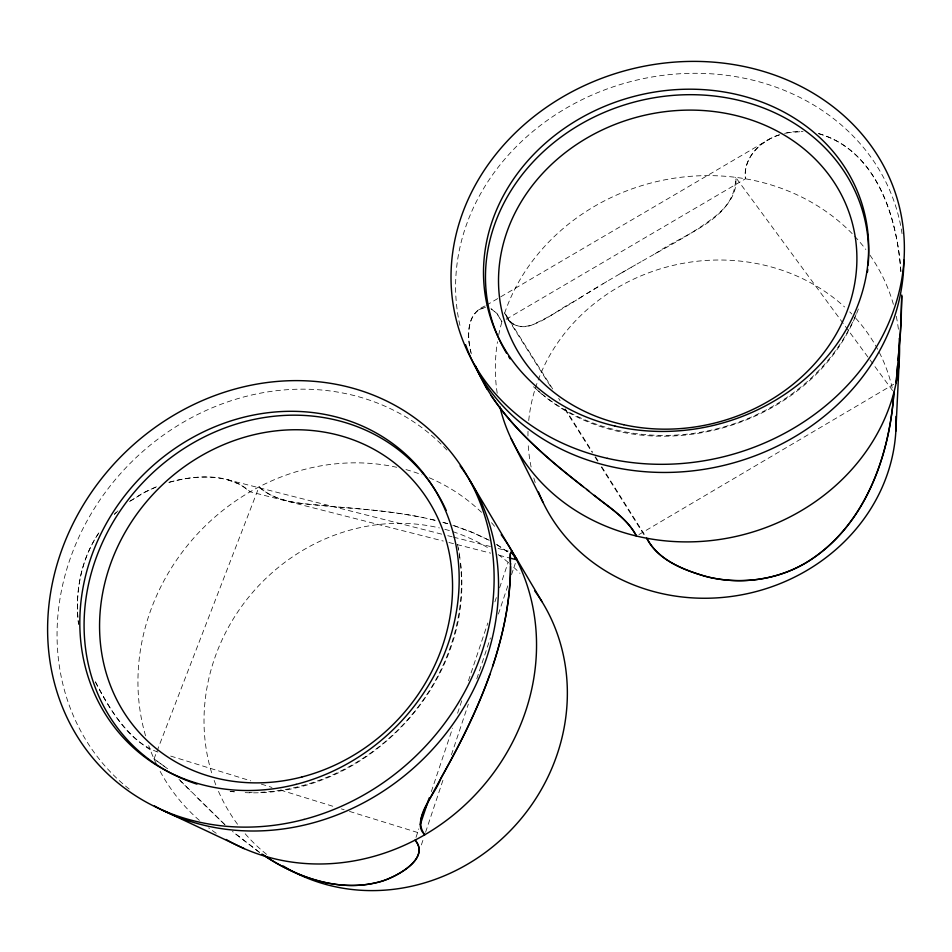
<?xml version="1.0" encoding="UTF-8"?>
<svg xmlns="http://www.w3.org/2000/svg" width="952" height="952" viewBox="0 0 952 952"><rect width="100%" height="100%" fill="white"/><g stroke="black" fill="none" stroke-linecap="round" stroke-linejoin="round"><path stroke-width="0.71" stroke-dasharray="4.76 3.57" d="M245.176 792.635C365.83 798.276 475.464 682.394 460.494 561.966M421.367 844.912L423.723 837.867M425.592 832.238L442.977 780.152M451.427 754.817L468.336 704.135M476.797 678.8L490.411 637.971M498.396 614.04L508.261 584.48M511.545 574.627L515.306 563.37M415.988 837.403L418.856 828.823M431.327 791.624L452.569 728.197M457.591 713.226L462.315 699.125M468.455 680.787L487.817 623.001M494.897 601.854L496.325 597.618M499.622 587.753L508.13 562.37M167.564 768.752L154.022 758.911L259.039 486.912C277.865 504.084 305.532 503.322 329.356 506.333C360.987 508.927 392.76 511.283 423.89 517.769M858.359 309.019C813.996 430.042 643.076 477.107 543.259 395.33M98.342 533.667C80.765 560.026 74.744 592.882 78.528 624.084M98.865 532.87C80.884 559.443 74.601 592.775 78.588 624.369M114.359 514.318L116.418 512.307M114.478 514.151L118.108 510.736M485.151 305.961C465.814 313.517 466.766 338.317 471.609 354.846M129.472 501.585L145.68 491.672L157.58 486.258L142.598 493.291L130.507 500.812M578.269 298.94L582.922 296.06M573.758 301.713C554.909 310.15 519.054 345.635 504.727 312.875L552.862 389.249M586.718 293.728L603.187 283.696M597.88 286.909C576.9 299.19 556.968 313.458 534.81 323.597C523.707 330.237 508.285 326.131 504.727 312.875M779.747 134.767C760.957 140.42 742.881 157.782 745.44 178.797L503.227 320.991M602.747 283.97L608.673 280.412M608.447 280.554L626.226 270.166M638.959 534.572L893.666 384.263M486.424 305.211L769.133 139.325M620.073 273.724L632.104 266.81M631.402 267.214L637.923 263.514M636.995 264.037L643.683 260.265M642.529 260.919C666.471 247.08 691.402 234.573 713.464 217.758C725.841 208.226 738.097 194.101 735.658 177.334L893.916 392.379M654.964 253.934C683.393 233.692 736.003 219.626 735.658 177.334M478.749 309.709L484.687 307.567M779.033 134.958C760.481 140.753 742.786 157.984 745.44 178.797M168.813 482.402C195.16 475.25 228.313 472.204 250.174 491.779L443.275 541.045M169.504 482.176C188.27 476.869 208.476 475.107 227.576 479.76L442.014 534.227M784.615 133.363L792.933 131.84L803.024 131.412M786.649 132.863L803.155 131.471M485.532 307.425C466.159 311.125 466.944 337.46 470.966 352.3M230.36 791.398L234.37 791.874M430.042 519.114L436.694 520.708C402.196 512.093 366.627 509.344 331.296 506.5C306.853 503.465 278.377 504.56 259.039 486.912M818.327 133.589C876.744 150.083 897.296 217.568 900.866 271.784M447.761 535.69L452.081 536.785M453.521 537.154L490.946 546.662M498.134 548.483L508.213 551.041M448.916 542.485L490.673 553.148M499.169 555.313L508.546 557.705M442.906 522.339L448.844 524.052M443.156 522.41L448.094 523.838M227.576 479.76L240.547 484.651L250.174 491.779M818.91 133.673C876.768 150.63 897.212 217.413 900.854 271.391M95.331 681.715C110.063 709.157 127.58 741.656 158.734 752.377M170.705 756.078L250.745 780.854M261.264 784.103L271.974 787.423M280.471 790.053L334.64 806.82M341.34 808.891L344.172 809.759M349.479 811.401L420.701 833.452M452.854 525.302L471.109 531.859L488.459 539.891M454.509 525.813L474.524 533.298L489.268 540.343M490.911 308.734L496.837 313.387L501.942 321.74L497.075 313.625L491.458 308.912M154.022 758.911L166.933 768.181M150.237 749.748C124.998 733.778 108.123 707.514 95.081 681.263M496.575 544.449L508.558 552.577M496.98 544.687L507.202 551.529M259.253 852.195L234.311 832.988M259.575 852.457L232.455 831.405M542.116 394.437L533.489 386.738M225.148 824.944L177.75 778.141M224.327 824.206L195.898 796.443M179.012 779.402L191.507 791.969M558.622 398.376L560.085 400.697M565.19 408.801L592.691 452.426M595.488 456.853L598.725 462.006M601.759 466.825L646.777 538.237M507.928 318.825L551.47 387.94M564.929 409.3L591.858 452.01M595.024 457.043L598.189 462.065M601.355 467.087L644.111 534.941M458.198 547.793L458.697 550.339M459.197 552.886L460.125 559.371M896.296 316.29A203.359 181.796 -14.1 0 1 898.509 330.177M497.206 393.247A203.359 181.796 -14.1 0 1 497.479 341.756M498.693 335.033A203.359 181.796 -14.1 0 1 502.037 321.407M504.596 313.256A203.359 181.796 -14.1 0 1 669.03 179.059A203.359 181.796 -14.1 0 1 865.832 249.483M869.949 255.124A203.359 181.796 -14.1 0 1 893.678 305.39M459.947 325.37A226.029 197.469 -15.3 0 1 643.457 78.611A226.029 197.469 -15.3 0 1 902.056 233.775M856.05 314.493A193.232 168.504 -15.4 0 1 536.154 389.011M535.179 482.569A184.843 168.29 -12.7 0 1 533.525 477M531.109 467.004A184.843 168.29 -12.7 0 1 528.11 443.001M527.955 436.028A184.843 168.29 -12.7 0 1 528.051 430.399M528.717 420.558A184.843 168.29 -12.7 0 1 651.001 271.963A184.843 168.29 -12.7 0 1 844.567 306.96M849.803 311.958A184.843 168.29 -12.7 0 1 851.826 314.029M855.765 318.254A184.843 168.29 -12.7 0 1 892.202 387.88M491.482 522.696A208.928 190.543 -47 0 1 496.23 528.3M216.247 833.286A208.928 190.543 -47 0 1 208.666 827.883M199.373 820.374A208.928 190.543 -47 0 1 158.651 768.55M156.437 764.135A208.928 190.543 -47 0 1 148.714 745.606M145.561 735.813A208.928 190.543 -47 0 1 198.111 533.239A208.928 190.543 -47 0 1 396.698 467.289M405.968 469.598A208.928 190.543 -47 0 1 421.891 474.786M429.209 477.737A208.928 190.543 -47 0 1 481.902 512.676M129.21 789.053A232.847 208.143 -45.2 0 1 125.2 468.503A232.847 208.143 -45.2 0 1 447.5 450.712M457.495 544.746A199.087 177.679 -45 0 1 458.364 549.078M459.364 554.897A199.087 177.679 -45 0 1 459.983 559.312M460.494 563.751A199.087 177.679 -45 0 1 260.622 792.314M252.232 792.54A199.087 177.679 -45 0 1 249.448 792.54M234.24 791.743A199.087 177.679 -45 0 1 230.134 791.314M513.675 567.237A189.496 175.561 -49.1 0 1 519.994 573.39M266.62 854.361A189.496 175.561 -49.1 0 1 244.485 832.964M237.536 824.253A189.496 175.561 -49.1 0 1 217.948 790.112M215.818 784.864A189.496 175.561 -49.1 0 1 213.855 779.545M211.653 772.81A189.496 175.561 -49.1 0 1 257.79 586.67A189.496 175.561 -49.1 0 1 439.372 527.92M444.834 529.3A189.496 175.561 -49.1 0 1 489.911 549.018M498.098 554.516A189.496 175.561 -49.1 0 1 508.273 562.453"/><path stroke-width="1.43" d="M510.522 566.416C510.189 623.965 490.827 679.668 465.921 730.91C454.449 754.876 440.847 777.724 428.471 801.227C424.33 810.973 414.536 825.729 424.854 834.737C411.121 817.554 435.207 794.813 440.835 778.45C459.554 744.952 477.071 710.608 489.911 674.373M901.782 296.239L900.521 331.974L896.153 382.799L897.546 365.711M895.844 431.137L899.331 358.488M898.069 360.403L901.151 321.621L901.77 295.049M492.743 666.138C503.525 632.985 511.034 598.296 510.486 563.287M420.272 824.599L429.245 797.812M509.391 557.92L516.591 559.764L511.164 551.732L510.296 553.755L510.427 561.513M162.173 810.021L244.224 848.637M263.847 855.301C297.048 877.554 338.948 892.548 378.908 882.04C393.759 878.446 431.387 859.216 415.084 840.104C431.006 858.859 395.794 877.078 381.264 881.373C339.959 893.369 296.179 877.447 261.978 854.063M586.706 489.399C603.735 504.084 625.583 515.567 636.46 536.047C627.356 518.304 609.09 507.821 594.31 495.302M588.836 491.065C544.365 456.341 497.658 418.713 475.119 365.389M583.195 486.71C549.006 460.149 515.46 431.494 491.006 395.377M514.961 557.86L516.65 559.229L515.341 556.753M514.496 557.491L516.757 559.324L514.425 555.254M513.283 553.386L514.496 555.385M511.902 551.101L513.33 553.457M516.591 559.764C509.558 545.615 509.832 554.611 510.486 564.322M469.3 479.487L511.712 550.756M516.103 557.991L541.986 601.676M486.996 389.094L475.238 365.639M511.117 438.586L543.08 502.477M899.247 338.365A203.359 181.796 -14.1 0 1 724.639 538.677A203.359 181.796 -14.1 0 1 499.812 406.599M903.9 260.122A226.029 197.469 -15.3 0 1 712.608 467.825A226.029 197.469 -15.3 0 1 465.576 344.731M506.523 353.144A193.232 168.504 -15.4 0 1 638.756 100.924A193.232 168.504 -15.4 0 1 868.176 265.061M867.784 269.226A193.232 168.504 -15.4 0 1 867.462 271.998M510.117 358.856A193.232 168.504 -15.4 0 1 508.642 356.583M895.987 416.405A184.843 168.29 -12.7 0 1 746.416 593.87A184.843 168.29 -12.7 0 1 538.546 492.053M501.192 534.715A208.928 190.543 -47 0 1 479.118 790.6A208.928 190.543 -47 0 1 226.124 839.474M460.09 465.897A232.847 208.143 -45.2 0 1 434.398 747.32A232.847 208.143 -45.2 0 1 154.462 805.951M196.933 784.115A199.087 177.679 -45 0 1 139.968 485.722A199.087 177.679 -45 0 1 446.214 510.403M534.596 590.692A189.496 175.561 -49.1 0 1 514.842 825.896A189.496 175.561 -49.1 0 1 283.208 865.987M893.916 392.379C889.501 457.21 864.309 527.158 806.439 562.501C777.272 579.958 741.311 584.825 708.336 577.055C685.131 570.7 658.57 560.811 646.777 538.237C657.677 559.764 682.62 569.439 704.432 576.091C738.454 585.194 776.118 580.672 806.439 562.501C864.321 527.158 889.513 457.222 893.916 392.379M614.956 426.056A194.279 169.218 -15.5 0 0 864.821 214.379A194.279 169.218 -15.5 0 0 548.471 140.551A194.279 169.218 -15.5 0 0 614.956 426.056M607.447 458.352A228.67 199.23 -15.5 0 0 899.485 207.31A228.67 199.23 -15.5 0 0 526.159 122.951A228.67 199.23 -15.5 0 0 607.447 458.352M623.822 424.747A180.725 157.818 -15.4 0 0 852.659 224.386A180.725 157.818 -15.4 0 0 556.634 159.781A180.725 157.818 -15.4 0 0 623.822 424.747M296.179 784.353A200.206 178.476 -44.9 0 0 418.773 467.622A200.206 178.476 -44.9 0 0 93.522 550.708A200.206 178.476 -44.9 0 0 296.179 784.353M304.069 819.422A235.644 210.142 -45 0 0 445.441 445.714A235.644 210.142 -45 0 0 63.058 546.484A235.644 210.142 -45 0 0 304.069 819.422M301.962 776.963A186.164 166.338 -45.1 0 0 414.31 481.736A186.164 166.338 -45.1 0 0 111.919 560.24A186.164 166.338 -45.1 0 0 301.962 776.963"/></g></svg>
